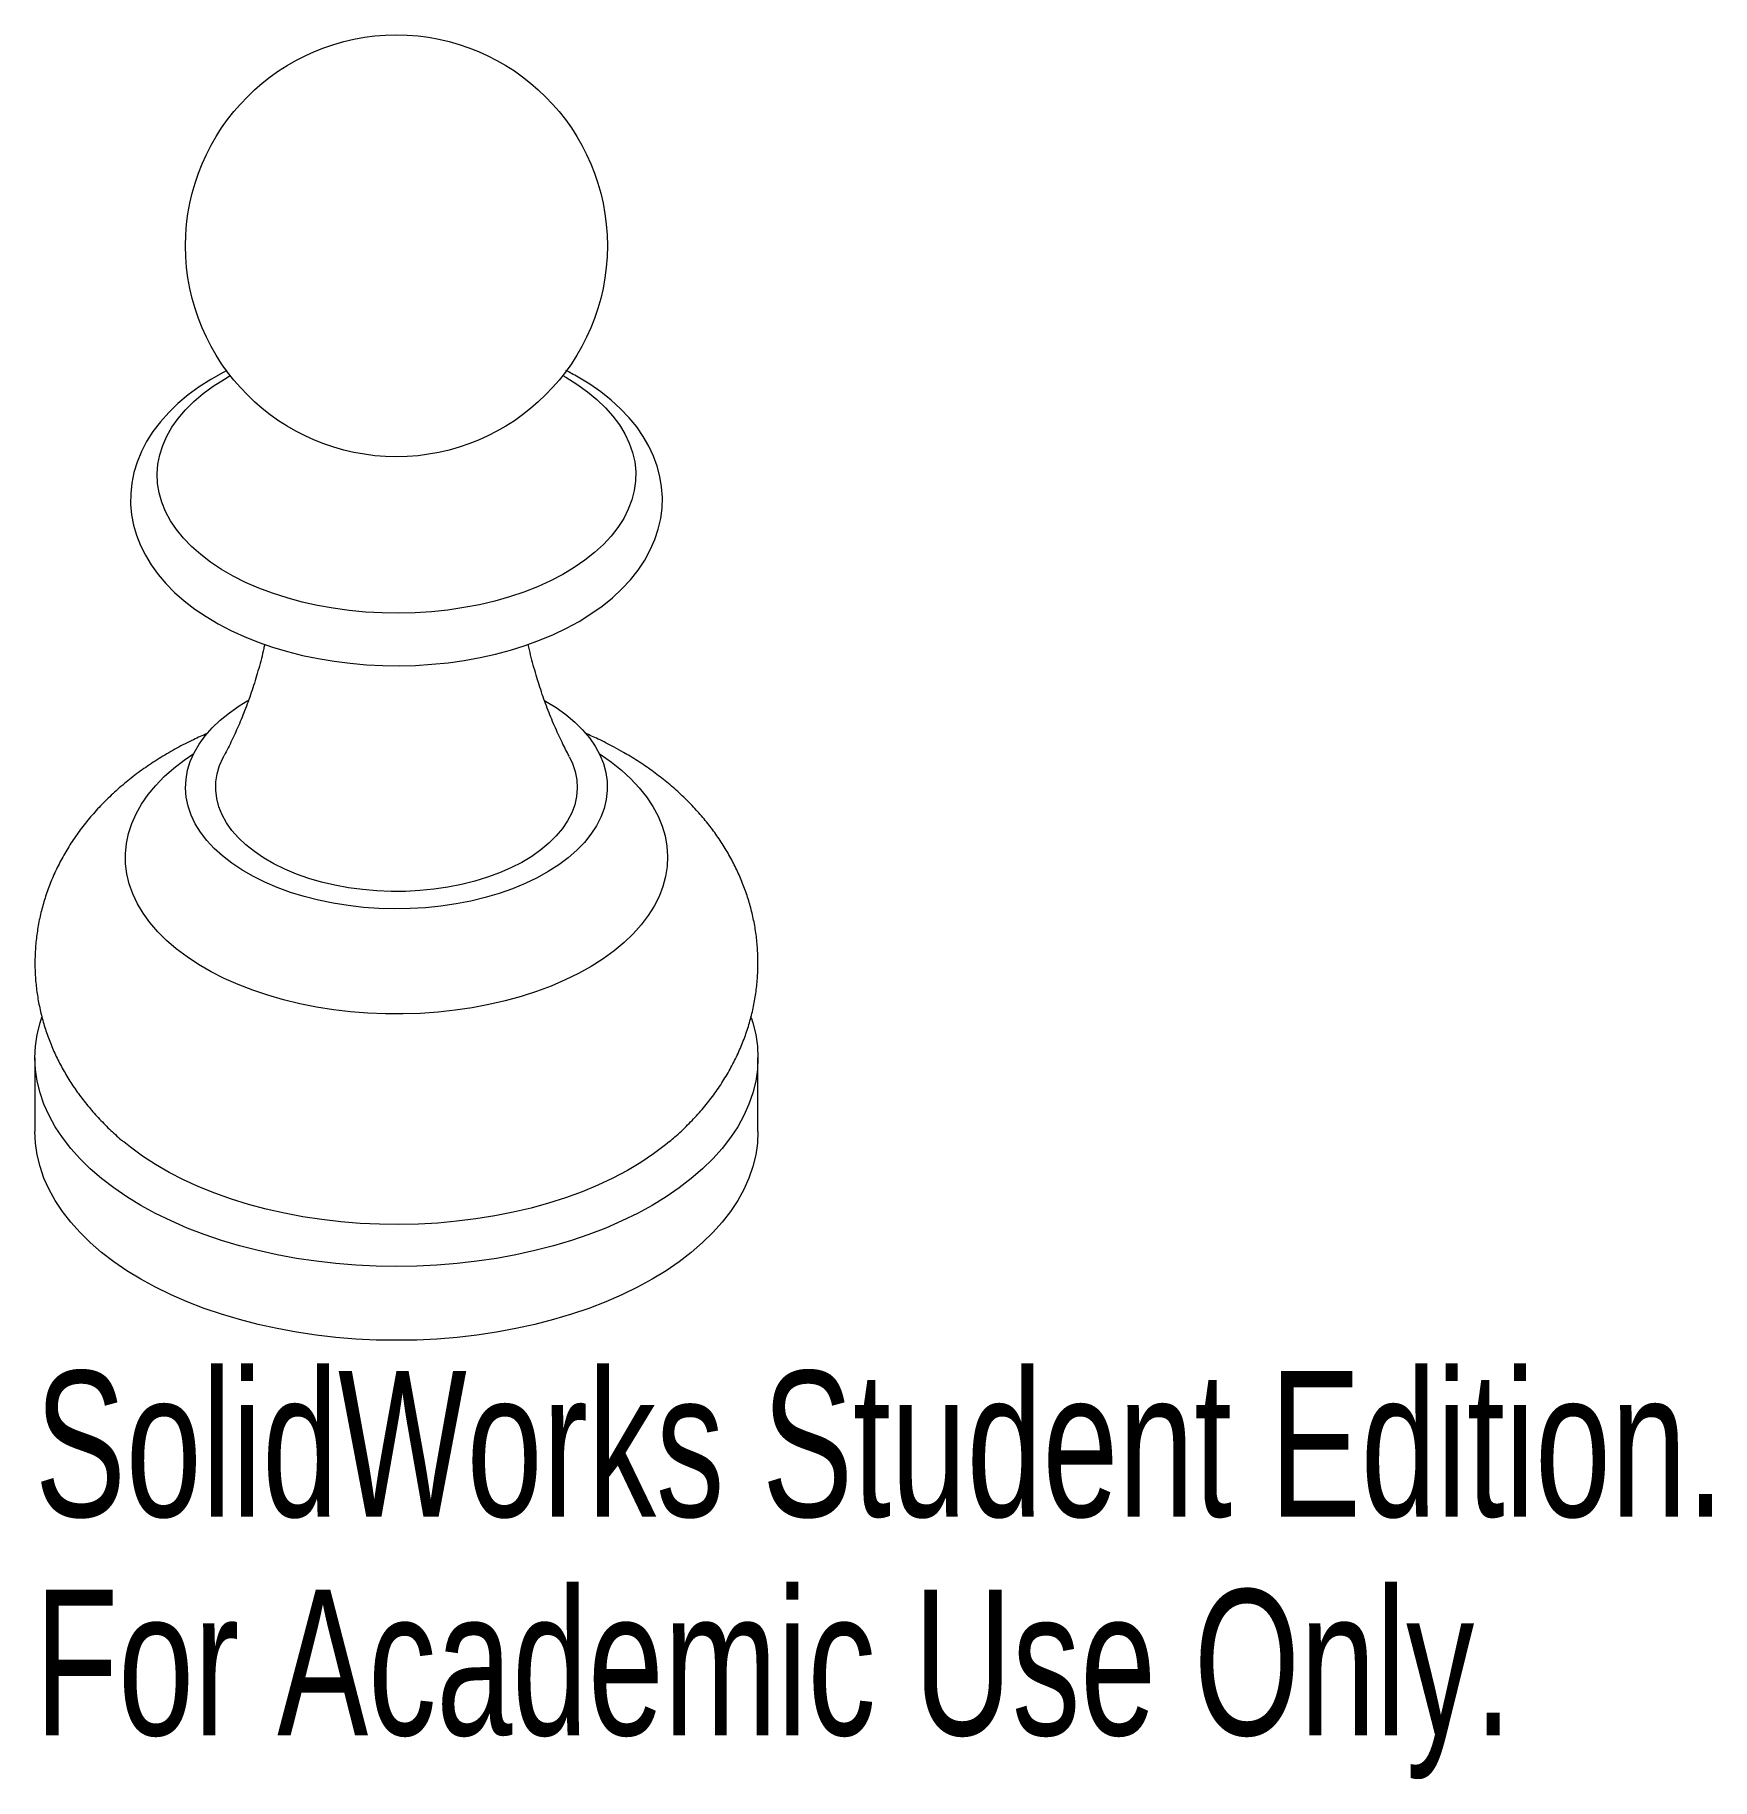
# Paper-space layout '_Isometric' of a CAD drawing. Header units: millimetres. Extents: x -12 to 43.7, y -21.5 to 36.4.
import ezdxf

# ---------------------------------------------------------------- set-up
doc = ezdxf.new("R2010")
doc.units = ezdxf.units.MM
doc.styles.add('SLDTEXTSTYLE0', font='TXT', dxfattribs={"width": 0.7})

psp = doc.layouts.new('_Isometric')

# ---------------------------------------------------------------- linework, layer by layer
at = {"color": 7, "linetype": 'Continuous', "lineweight": 15}
for p, q in [((-12, 2.45), (-12, 0)), ((12, 0), (12, 2.45))]:
    psp.add_line(p, q, dxfattribs=at)
at = {"color": 7, "linetype": 'Continuous', "lineweight": 15, "flags": 128}
for points in [[(-5.63, 25.254), (-5.753, 25.193), (-6.164, 24.961), (-6.552, 24.712), (-6.915, 24.446), (-7.252, 24.164), (-7.559, 23.867), (-7.836, 23.557), (-8.081, 23.236), (-8.292, 22.904), (-8.468, 22.565), (-8.609, 22.22), (-8.715, 21.872), (-8.785, 21.521), (-8.821, 21.171), (-8.823, 20.821), (-8.791, 20.473), (-8.726, 20.129), (-8.628, 19.789), (-8.498, 19.455), (-8.335, 19.126), (-8.139, 18.804), (-7.912, 18.49), (-7.652, 18.186), (-7.362, 17.892), (-7.042, 17.61), (-6.694, 17.342), (-6.319, 17.089), (-5.92, 16.851), (-5.497, 16.631), (-5.054, 16.428), (-4.593, 16.244), (-4.114, 16.078), (-3.621, 15.931), (-3.114, 15.804), (-2.597, 15.696), (-2.07, 15.608), (-1.535, 15.541), (-0.996, 15.493), (-0.452, 15.466), (0.093, 15.459), (0.637, 15.473), (1.179, 15.507), (1.717, 15.561), (2.249, 15.636), (2.773, 15.73), (3.287, 15.845), (3.789, 15.979), (4.277, 16.132), (4.751, 16.304), (5.207, 16.495), (5.644, 16.704), (6.061, 16.932), (6.455, 17.177), (6.825, 17.439), (7.168, 17.716), (7.484, 18.01), (7.769, 18.316), (8.022, 18.635), (8.241, 18.965), (8.426, 19.302), (8.576, 19.645), (8.691, 19.993), (8.77, 20.343), (8.815, 20.694), (8.826, 21.044), (8.802, 21.392), (8.746, 21.737), (8.656, 22.078), (8.534, 22.414), (8.379, 22.745), (8.192, 23.068), (7.973, 23.384), (7.722, 23.692), (7.439, 23.988), (7.127, 24.273), (6.786, 24.545), (6.417, 24.802), (6.034, 25.038), (6.034, 25.038)], [(4.918, 14.307), (4.95, 14.289), (5.302, 14.07), (5.625, 13.837), (5.917, 13.591), (6.177, 13.332), (6.404, 13.064), (6.595, 12.786), (6.75, 12.501), (6.869, 12.211), (6.95, 11.916), (6.993, 11.618), (6.997, 11.32), (6.964, 11.022), (6.892, 10.726), (6.783, 10.434), (6.637, 10.147), (6.455, 9.868), (6.237, 9.597), (5.985, 9.336), (5.701, 9.087), (5.385, 8.85), (5.04, 8.627), (4.668, 8.42), (4.27, 8.229), (3.849, 8.056), (3.406, 7.901), (2.945, 7.766), (2.468, 7.65), (1.978, 7.555), (1.476, 7.481), (0.967, 7.429), (0.452, 7.399), (-0.065, 7.391), (-0.581, 7.405), (-1.095, 7.44), (-1.603, 7.498), (-2.102, 7.577), (-2.589, 7.677), (-3.062, 7.798), (-3.519, 7.938), (-3.956, 8.098), (-4.372, 8.276), (-4.763, 8.471), (-5.129, 8.682), (-5.467, 8.908), (-5.775, 9.148), (-6.051, 9.4), (-6.295, 9.664), (-6.504, 9.937), (-6.677, 10.218), (-6.814, 10.506), (-6.914, 10.799), (-6.976, 11.096), (-7, 11.394), (-6.985, 11.693), (-6.933, 11.99), (-6.843, 12.284), (-6.715, 12.573), (-6.55, 12.856), (-6.35, 13.132), (-6.115, 13.398), (-5.847, 13.653), (-5.547, 13.897), (-5.216, 14.126), (-4.929, 14.301)], [(5.734, 12.452), (5.844, 12.217), (5.933, 11.946), (5.985, 11.672), (6, 11.397), (5.976, 11.122), (5.915, 10.849), (5.816, 10.58), (5.68, 10.315), (5.508, 10.058), (5.302, 9.81), (5.062, 9.572), (4.79, 9.346), (4.488, 9.133), (4.157, 8.934), (3.801, 8.751), (3.42, 8.586), (3.017, 8.438), (2.596, 8.309), (2.158, 8.2), (1.706, 8.111), (1.244, 8.043), (0.773, 7.997), (0.298, 7.972), (-0.179, 7.969), (-0.655, 7.989), (-1.127, 8.029), (-1.591, 8.092), (-2.046, 8.175), (-2.488, 8.28), (-2.913, 8.404), (-3.321, 8.547), (-3.708, 8.708), (-4.071, 8.887), (-4.408, 9.082), (-4.717, 9.291), (-4.997, 9.514), (-5.245, 9.75), (-5.46, 9.996), (-5.64, 10.251), (-5.785, 10.513), (-5.893, 10.781), (-5.964, 11.054), (-5.997, 11.328), (-5.993, 11.604), (-5.95, 11.878), (-5.87, 12.149), (-5.752, 12.416), (-5.734, 12.452)], [(11.776, 3.781), (11.83, 3.61), (11.925, 3.225), (11.981, 2.838), (12, 2.45), (11.981, 2.061), (11.925, 1.674), (11.83, 1.289), (11.699, 0.908), (11.531, 0.532), (11.327, 0.162), (11.087, -0.201), (10.812, -0.556), (10.503, -0.901), (10.161, -1.236), (9.787, -1.559), (9.382, -1.87), (8.948, -2.166), (8.485, -2.449), (7.996, -2.716), (7.482, -2.966), (6.944, -3.2), (6.384, -3.416), (5.805, -3.613), (5.207, -3.792), (4.592, -3.951), (3.963, -4.089), (3.322, -4.207), (2.67, -4.304), (2.01, -4.38), (1.344, -4.434), (0.673, -4.467), (0, -4.478), (-0.673, -4.467), (-1.344, -4.434), (-2.01, -4.38), (-2.67, -4.304), (-3.322, -4.207), (-3.963, -4.089), (-4.592, -3.951), (-5.207, -3.792), (-5.805, -3.613), (-6.384, -3.416), (-6.944, -3.2), (-7.482, -2.966), (-7.996, -2.716), (-8.485, -2.449), (-8.948, -2.166), (-9.382, -1.87), (-9.787, -1.559), (-10.161, -1.236), (-10.503, -0.901), (-10.812, -0.556), (-11.087, -0.201), (-11.327, 0.162), (-11.531, 0.532), (-11.699, 0.908), (-11.83, 1.289), (-11.925, 1.674), (-11.981, 2.061), (-12, 2.45), (-11.981, 2.838), (-11.925, 3.225), (-11.83, 3.61), (-11.77, 3.8)], [(12, 0), (11.981, -0.388), (11.925, -0.776), (11.83, -1.16), (11.699, -1.542), (11.531, -1.918), (11.327, -2.288), (11.087, -2.651), (10.812, -3.006), (10.503, -3.351), (10.161, -3.686), (9.787, -4.009), (9.382, -4.319), (8.948, -4.616), (8.485, -4.898), (7.996, -5.165), (7.482, -5.416), (6.944, -5.65), (6.384, -5.866), (5.805, -6.063), (5.207, -6.241), (4.592, -6.4), (3.963, -6.539), (3.322, -6.657), (2.67, -6.754), (2.01, -6.83), (1.344, -6.884), (0.673, -6.917), (0, -6.927), (-0.673, -6.917), (-1.344, -6.884), (-2.01, -6.83), (-2.67, -6.754), (-3.322, -6.657), (-3.963, -6.539), (-4.592, -6.4), (-5.207, -6.241), (-5.805, -6.063), (-6.384, -5.866), (-6.944, -5.65), (-7.482, -5.416), (-7.996, -5.165), (-8.485, -4.898), (-8.948, -4.616), (-9.382, -4.319), (-9.787, -4.009), (-10.161, -3.686), (-10.503, -3.351), (-10.812, -3.006), (-11.087, -2.651), (-11.327, -2.288), (-11.531, -1.918), (-11.699, -1.542), (-11.83, -1.16), (-11.925, -0.776), (-11.981, -0.388), (-12, 0)], [(9.066, -0.33), (8.928, -0.444), (8.535, -0.74), (8.113, -1.022), (7.663, -1.29), (7.187, -1.541), (6.686, -1.776), (6.162, -1.994), (5.616, -2.194), (5.051, -2.375), (4.469, -2.536), (3.872, -2.678), (3.261, -2.799), (2.639, -2.899), (2.007, -2.977), (1.369, -3.035), (0.726, -3.07), (0.081, -3.084), (-0.565, -3.076), (-1.209, -3.046), (-1.848, -2.994), (-2.481, -2.92), (-3.106, -2.826), (-3.72, -2.71), (-4.321, -2.574), (-4.907, -2.417), (-5.477, -2.241), (-6.027, -2.046), (-6.557, -1.833), (-7.064, -1.602), (-7.546, -1.354), (-8.003, -1.09), (-8.432, -0.812), (-8.832, -0.519), (-9.05, -0.343)]]:
    psp.add_lwpolyline(points, dxfattribs=at)
at = {"color": 8, "linetype": 'Continuous', "lineweight": 15, "flags": 128}
for points in [[(5.517, 25.087), (5.617, 25.031), (5.991, 24.799), (6.337, 24.553), (6.652, 24.294), (6.936, 24.023), (7.187, 23.742), (7.403, 23.451), (7.584, 23.152), (7.729, 22.847), (7.837, 22.537), (7.908, 22.223), (7.941, 21.907), (7.936, 21.59), (7.894, 21.274), (7.814, 20.961), (7.696, 20.652), (7.542, 20.348), (7.352, 20.051), (7.127, 19.763), (6.868, 19.484), (6.576, 19.216), (6.253, 18.96), (5.9, 18.717), (5.519, 18.49), (5.112, 18.278), (4.68, 18.083), (4.226, 17.905), (3.752, 17.746), (3.26, 17.606), (2.753, 17.486), (2.232, 17.387), (1.701, 17.308), (1.161, 17.251), (0.616, 17.216), (0.069, 17.202), (-0.48, 17.21), (-1.026, 17.24), (-1.567, 17.292), (-2.1, 17.365), (-2.624, 17.459), (-3.135, 17.574), (-3.631, 17.709), (-4.11, 17.863), (-4.569, 18.036), (-5.006, 18.227), (-5.42, 18.435), (-5.808, 18.659), (-6.168, 18.898), (-6.498, 19.15), (-6.798, 19.416), (-7.065, 19.692), (-7.299, 19.978), (-7.498, 20.273), (-7.661, 20.576), (-7.788, 20.884), (-7.877, 21.196), (-7.929, 21.511), (-7.943, 21.828), (-7.92, 22.144), (-7.858, 22.458), (-7.76, 22.77), (-7.624, 23.076), (-7.452, 23.377), (-7.244, 23.67), (-7.002, 23.954), (-6.726, 24.228), (-6.419, 24.49), (-6.08, 24.739), (-5.713, 24.974), (-5.517, 25.087)], [(6.728, 12.548), (6.763, 12.525), (7.133, 12.265), (7.473, 11.992), (7.782, 11.707), (8.058, 11.41), (8.301, 11.104), (8.509, 10.79), (8.681, 10.469), (8.816, 10.141), (8.915, 9.81), (8.976, 9.475), (9, 9.139), (8.986, 8.802), (8.934, 8.467), (8.844, 8.135), (8.718, 7.806), (8.555, 7.483), (8.356, 7.167), (8.122, 6.859), (7.854, 6.56), (7.553, 6.272), (7.221, 5.995), (6.858, 5.732), (6.466, 5.483), (6.047, 5.249), (5.603, 5.031), (5.136, 4.83), (4.646, 4.647), (4.138, 4.483), (3.612, 4.338), (3.071, 4.213), (2.517, 4.108), (1.952, 4.025), (1.379, 3.963), (0.801, 3.922), (0.219, 3.903), (-0.364, 3.905), (-0.946, 3.93), (-1.523, 3.976), (-2.094, 4.044), (-2.656, 4.133), (-3.207, 4.242), (-3.745, 4.372), (-4.267, 4.522), (-4.771, 4.691), (-5.255, 4.879), (-5.717, 5.084), (-6.155, 5.306), (-6.567, 5.544), (-6.951, 5.797), (-7.307, 6.063), (-7.632, 6.343), (-7.924, 6.634), (-8.184, 6.935), (-8.409, 7.245), (-8.599, 7.563), (-8.753, 7.888), (-8.87, 8.218), (-8.95, 8.551), (-8.993, 8.887), (-8.997, 9.223), (-8.964, 9.559), (-8.894, 9.893), (-8.786, 10.224), (-8.641, 10.55), (-8.46, 10.869), (-8.243, 11.182), (-7.992, 11.485), (-7.708, 11.779), (-7.391, 12.062), (-7.043, 12.331), (-6.728, 12.548)]]:
    psp.add_lwpolyline(points, dxfattribs=at)
at = {"color": 7, "linetype": 'Continuous', "lineweight": 15}
psp.add_circle((0, 29.395), 7, dxfattribs=at)
for points, knots in [([(6.034, 25.038), (5.961, 25.079), (5.829, 25.155), (5.688, 25.225), (5.624, 25.257)], [0, 0, 0, 0, 0.546403, 1, 1, 1, 1]), ([(-4.376, 16.169), (-4.385, 16.123), (-4.441, 15.851), (-4.57, 15.368), (-4.762, 14.726), (-4.978, 14.115), (-5.21, 13.535), (-5.458, 12.993), (-5.633, 12.634), (-5.727, 12.465), (-5.732, 12.456)], [0, 0, 0, 0, 0.033161, 0.199135, 0.363052, 0.524566, 0.683314, 0.838927, 0.991047, 1, 1, 1, 1]), ([(5.734, 12.454), (5.654, 12.607), (5.484, 12.932), (5.241, 13.466), (5.002, 14.049), (4.782, 14.667), (4.584, 15.316), (4.449, 15.818), (4.389, 16.108), (4.377, 16.168)], [0, 0, 0, 0, 0.140337, 0.297567, 0.458262, 0.621952, 0.788145, 0.956347, 1, 1, 1, 1]), ([(-6.282, 13.212), (-6.436, 13.144), (-6.78, 12.993), (-7.292, 12.728), (-7.82, 12.423), (-8.325, 12.092), (-8.805, 11.739), (-9.256, 11.364), (-9.675, 10.969), (-10.062, 10.556), (-10.415, 10.128), (-10.733, 9.685), (-11.016, 9.231), (-11.263, 8.767), (-11.474, 8.294), (-11.65, 7.814), (-11.79, 7.329), (-11.895, 6.841), (-11.965, 6.35), (-12.001, 5.86), (-12.002, 5.37), (-11.97, 4.884), (-11.904, 4.402), (-11.806, 3.926), (-11.675, 3.457), (-11.514, 2.997), (-11.321, 2.545), (-11.097, 2.104), (-10.843, 1.674), (-10.559, 1.256), (-10.245, 0.85), (-9.902, 0.457), (-9.528, 0.079), (-9.24, -0.189), (-9.07, -0.325), (-9.042, -0.347)], [0, 0, 0, 0, 0.028421, 0.063601, 0.09879, 0.13388, 0.168747, 0.203271, 0.237341, 0.270876, 0.303828, 0.336181, 0.36795, 0.399169, 0.429885, 0.460151, 0.490028, 0.519573, 0.548845, 0.577902, 0.606802, 0.635601, 0.664341, 0.693079, 0.721874, 0.750789, 0.779885, 0.809227, 0.838877, 0.868901, 0.899355, 0.930293, 0.961752, 0.993755, 1, 1, 1, 1]), ([(9.061, -0.329), (9.123, -0.278), (9.334, -0.105), (9.667, 0.214), (10.056, 0.625), (10.409, 1.053), (10.727, 1.495), (11.011, 1.949), (11.258, 2.414), (11.47, 2.886), (11.647, 3.366), (11.788, 3.851), (11.893, 4.339), (11.964, 4.83), (12, 5.32), (12.002, 5.81), (11.971, 6.296), (11.906, 6.778), (11.808, 7.254), (11.678, 7.723), (11.517, 8.184), (11.325, 8.635), (11.102, 9.077), (10.848, 9.507), (10.565, 9.926), (10.252, 10.332), (9.909, 10.725), (9.536, 11.104), (9.134, 11.468), (8.704, 11.816), (8.245, 12.147), (7.852, 12.399), (7.512, 12.601), (7.16, 12.797), (6.737, 13.013), (6.406, 13.158), (6.262, 13.221)], [0, 0, 0, 0, 0.014045, 0.048134, 0.08169, 0.114662, 0.147036, 0.178825, 0.210062, 0.240796, 0.271079, 0.300971, 0.33053, 0.359814, 0.388883, 0.417793, 0.446603, 0.475351, 0.504096, 0.532898, 0.561818, 0.590918, 0.620262, 0.649915, 0.679938, 0.710392, 0.741329, 0.772786, 0.804787, 0.837329, 0.870383, 0.903891, 0.918571, 0.938955, 0.973252, 1, 1, 1, 1])]:
    psp.add_open_spline(points, degree=3, knots=knots, dxfattribs=at)

# ---------------------------------------------------------------- texts
at = {"color": 7, "linetype": 'Continuous', "char_height": 4.83362, "attachment_point": 1, "style": 'SLDTEXTSTYLE0'}
for s, insert in [('SolidWorks Student Edition.', (-12, -7.947)), ('For Academic Use Only.', (-12, -15.197))]:
    psp.add_mtext(s, dxfattribs=dict(at, insert=insert))

doc.saveas('drawing.dxf')
